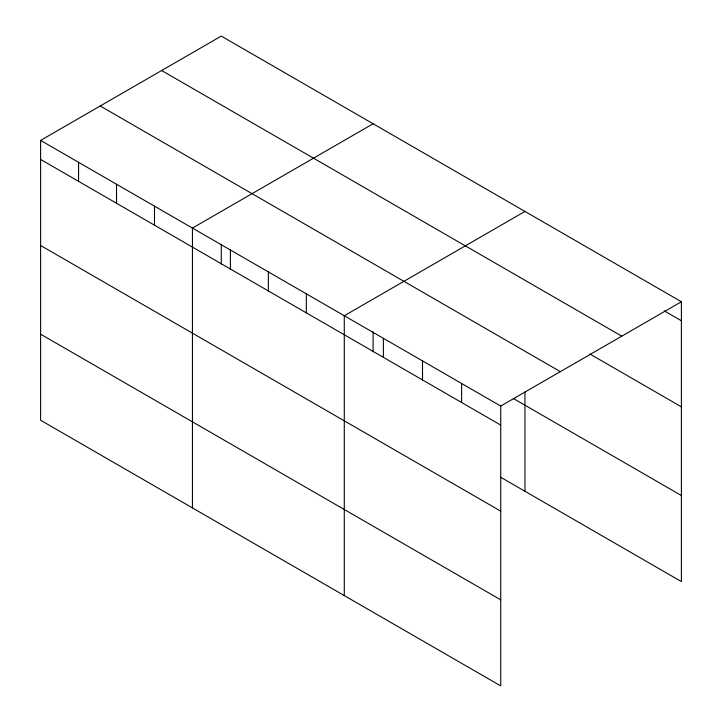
<?xml version="1.0" encoding="UTF-8"?>
<svg xmlns="http://www.w3.org/2000/svg" width="722" height="722" viewBox="0 0 722 722"><rect width="100%" height="100%" fill="white"/><g stroke="black" fill="none" stroke-linecap="round" stroke-linejoin="round"><path stroke-width="1.08" d="M40.603 140.411L500.725 406.062L500.725 685.9L40.603 420.249L40.603 140.411L221.275 36.1L681.397 301.751L681.397 581.589L500.626 477.215M373.112 123.769L192.44 228.08L192.44 507.909M524.957 211.429L344.286 315.74L344.286 595.578M500.725 406.062L681.397 301.751M664.231 310.857L681.397 320.776M161.656 70.521L621.777 336.172M589.829 353.97L681.397 406.838M100.223 105.99L560.344 371.64M513.279 398.454L681.397 495.518M40.603 159.436L500.725 425.087M40.603 245.498L500.725 511.149M40.603 334.178L500.725 599.829M524.957 391.893L524.957 491.267M461.611 383.481L461.611 402.506M422.505 360.901L422.505 379.925M383.391 338.32L383.391 357.345M373.112 331.876L373.112 351.74M306.327 293.827L306.327 312.843M268.358 271.905L268.358 290.93M230.399 249.992L230.399 269.017M221.275 244.217L221.275 264.072M154.481 206.158L154.481 225.183M116.522 184.245L116.522 203.261M78.563 162.324L78.563 181.348"/></g></svg>
